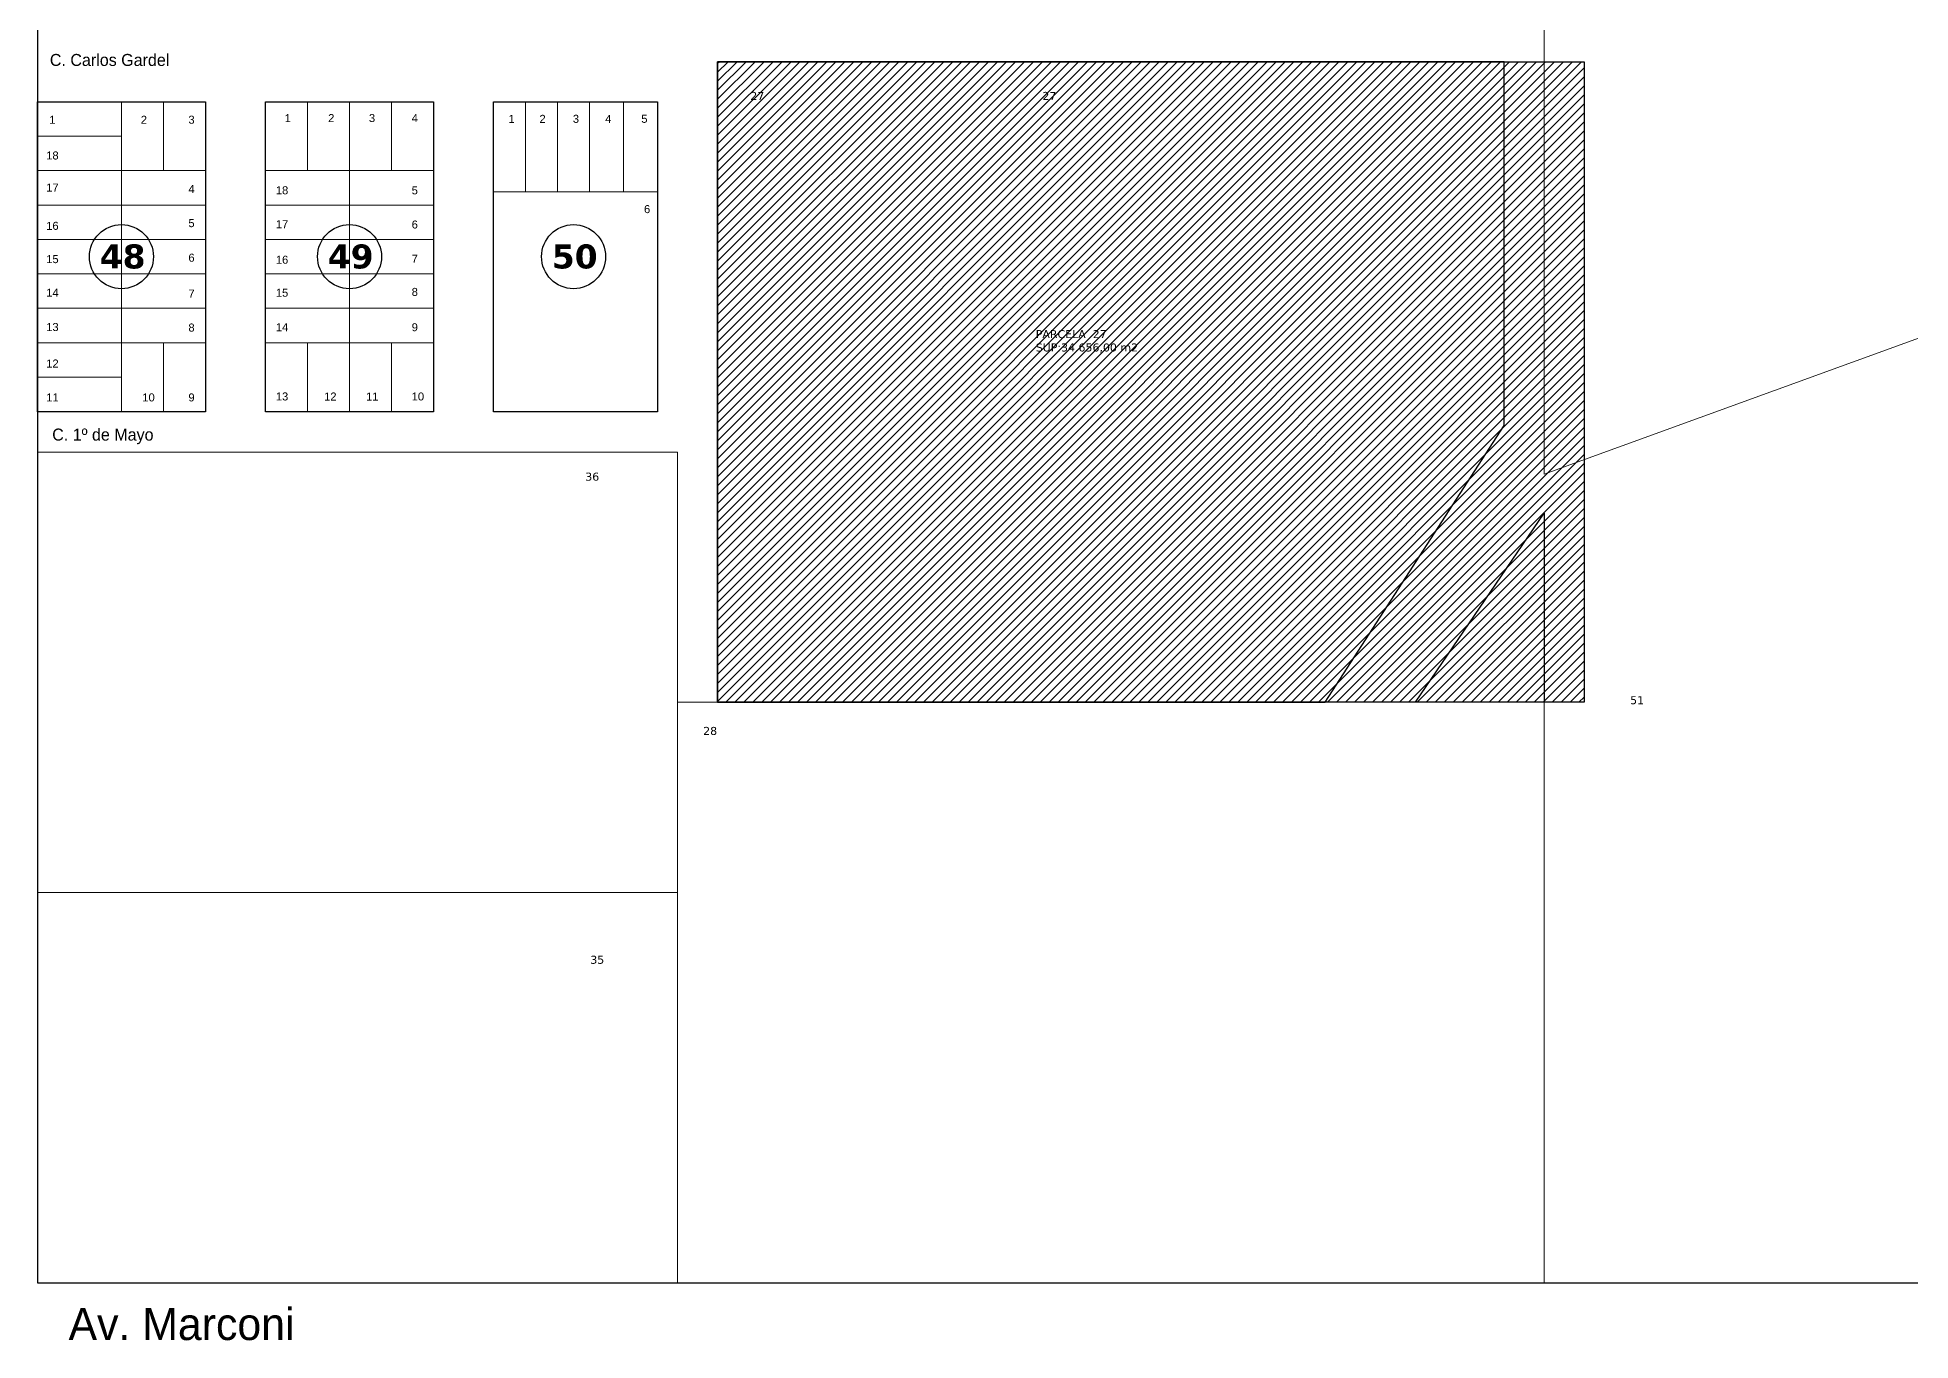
# Model space of a CAD drawing. Header units: millimetres. Extents: x 0 to 6558, y 60 to 10727.
# Drawn here: x 2200 to 2668.2, y 6400.7 to 6726.2 of the extents above; entities that cross this region are included whole.
import ezdxf

# ---------------------------------------------------------------- set-up
doc = ezdxf.new("R2010")
doc.units = ezdxf.units.MM
for name, color, linetype in [('0 NOMBRE DE CALLES', 255, 'Continuous'), ('0 N° DE MANZANA', 255, 'Continuous'), ('0 SIG - CHACRAS', 253, 'Continuous'), ('0 SIG - MANZANAS', 253, 'Continuous'), ('TERRENO MUNICIPAL', 10, 'Continuous')]:
    doc.layers.add(name, color=color, linetype=linetype)
doc.layers.add('0 N° DE PARCELA', color=255, linetype='Continuous', lineweight=25)
doc.layers.add('0 SIG - PARCELAS', color=252, linetype='Continuous', lineweight=18)
doc.styles.get("Standard").update_dxf_attribs({"font": 'arial.ttf'})
doc.styles.add('STYLE1', font='arial.ttf')

msp = doc.modelspace()

# ---------------------------------------------------------------- hatches: boundary and pattern name
at = {"layer": 'TERRENO MUNICIPAL'}
h = msp.add_hatch(dxfattribs=at)
h.set_pattern_fill('ANSI31', color=256, scale=0.5)
h.set_pattern_definition([(45, (-322.4474, 5693.1154), (-1.122532, 1.122532), [])])
h.paths.add_polyline_path([(2369.979, 6720.105), (2586.579, 6720.105), (2586.579, 6560.105), (2369.979, 6560.105)])

# ---------------------------------------------------------------- linework, layer by layer
at = {"layer": '0 N° DE MANZANA'}
for centre in [(2220.979, 6671.405), (2277.979, 6671.405), (2333.979, 6671.405)]:
    msp.add_circle(centre, 8, dxfattribs=at)
at = {"layer": '0 N° DE PARCELA'}
msp.add_line((2199.979, 6649.905), (2199.979, 6641.305), dxfattribs=at)
at = {"layer": '0 SIG - CHACRAS'}
msp.add_lwpolyline([(2199.979, 6415.105), (3179.979, 6415.105), (3179.979, 7395.105), (2199.979, 7395.105)], close=True, dxfattribs=at)
at = {"layer": '0 SIG - MANZANAS'}
for points in [[(2566.579, 6720.105), (2369.979, 6720.105), (2369.979, 6560.105), (2521.869, 6560.105), (2566.579, 6629.217), (2566.579, 6720.105)], [(2544.479, 6560.105), (2576.579, 6607.365), (2576.579, 6560.105), (2544.479, 6560.105)]]:
    msp.add_lwpolyline(points, dxfattribs=at)
for points in [[(2199.979, 6710.105), (2241.979, 6710.105), (2241.979, 6632.605), (2199.979, 6632.605)], [(2256.979, 6710.105), (2298.979, 6710.105), (2298.979, 6632.605), (2256.979, 6632.605)], [(2313.979, 6710.105), (2354.979, 6710.105), (2354.979, 6632.605), (2313.979, 6632.605)]]:
    msp.add_lwpolyline(points, close=True, dxfattribs=at)
at = {"layer": '0 SIG - PARCELAS'}
for points in [[(2576.579, 6617.105), (2673.179, 6652.105), (2673.179, 6827.085), (2576.579, 6827.085)], [(2199.979, 6710.105), (2220.979, 6710.105), (2220.979, 6701.505), (2199.979, 6701.505)], [(2220.979, 6692.905), (2231.479, 6692.905), (2231.479, 6710.105), (2220.979, 6710.105)], [(2231.479, 6710.105), (2241.979, 6710.105), (2241.979, 6692.905), (2231.479, 6692.905)], [(2267.479, 6710.105), (2256.979, 6710.105), (2256.979, 6692.905), (2267.479, 6692.905)], [(2267.479, 6692.905), (2277.979, 6692.905), (2277.979, 6710.105), (2267.479, 6710.105)], [(2277.979, 6710.105), (2288.479, 6710.105), (2288.479, 6692.905), (2277.979, 6692.905)], [(2288.479, 6692.905), (2298.979, 6692.905), (2298.979, 6710.105), (2288.479, 6710.105)], [(2321.979, 6687.605), (2313.979, 6687.605), (2313.979, 6710.105), (2321.979, 6710.105)], [(2321.979, 6687.605), (2329.979, 6687.605), (2329.979, 6710.105), (2321.979, 6710.105)], [(2329.979, 6710.105), (2337.979, 6710.105), (2337.979, 6687.605), (2329.979, 6687.605)], [(2337.979, 6687.605), (2346.479, 6687.605), (2346.479, 6710.105), (2337.979, 6710.105)], [(2346.479, 6710.105), (2354.979, 6710.105), (2354.979, 6687.605), (2346.479, 6687.605)], [(2220.979, 6701.505), (2199.979, 6701.505), (2199.979, 6692.905), (2220.979, 6692.905)], [(2220.979, 6684.305), (2199.979, 6684.305), (2199.979, 6692.905), (2220.979, 6692.905)], [(2241.979, 6692.905), (2220.979, 6692.905), (2220.979, 6684.305), (2241.979, 6684.305)], [(2256.979, 6692.905), (2277.979, 6692.905), (2277.979, 6684.305), (2256.979, 6684.305)], [(2277.979, 6684.305), (2298.979, 6684.305), (2298.979, 6692.905), (2277.979, 6692.905)], [(2354.979, 6687.605), (2313.979, 6687.605), (2313.979, 6632.605), (2354.979, 6632.605)], [(2199.979, 6684.305), (2220.979, 6684.305), (2220.979, 6675.705), (2199.979, 6675.705)], [(2220.979, 6675.705), (2241.979, 6675.705), (2241.979, 6684.305), (2220.979, 6684.305)], [(2256.979, 6684.305), (2277.979, 6684.305), (2277.979, 6675.705), (2256.979, 6675.705)], [(2298.979, 6684.305), (2277.979, 6684.305), (2277.979, 6675.705), (2298.979, 6675.705)], [(2220.979, 6667.105), (2199.979, 6667.105), (2199.979, 6675.705), (2220.979, 6675.705)], [(2241.979, 6675.705), (2220.979, 6675.705), (2220.979, 6667.105), (2241.979, 6667.105)], [(2256.979, 6675.705), (2277.979, 6675.705), (2277.979, 6667.105), (2256.979, 6667.105)], [(2277.979, 6667.105), (2298.979, 6667.105), (2298.979, 6675.705), (2277.979, 6675.705)], [(2199.979, 6667.105), (2220.979, 6667.105), (2220.979, 6658.505), (2199.979, 6658.505)], [(2220.979, 6658.505), (2241.979, 6658.505), (2241.979, 6667.105), (2220.979, 6667.105)], [(2277.979, 6658.505), (2256.979, 6658.505), (2256.979, 6667.105), (2277.979, 6667.105)], [(2298.979, 6667.105), (2277.979, 6667.105), (2277.979, 6658.505), (2298.979, 6658.505)], [(2220.979, 6649.905), (2199.979, 6649.905), (2199.979, 6658.505), (2220.979, 6658.505)], [(2241.979, 6658.505), (2220.979, 6658.505), (2220.979, 6649.905), (2241.979, 6649.905)], [(2256.979, 6658.505), (2277.979, 6658.505), (2277.979, 6649.905), (2256.979, 6649.905)], [(2277.979, 6649.905), (2298.979, 6649.905), (2298.979, 6658.505), (2277.979, 6658.505)], [(2199.979, 6649.905), (2220.979, 6649.905), (2220.979, 6641.305), (2199.979, 6641.305)], [(2220.979, 6649.905), (2231.479, 6649.905), (2231.479, 6632.605), (2220.979, 6632.605)], [(2231.479, 6632.605), (2241.979, 6632.605), (2241.979, 6649.905), (2231.479, 6649.905)], [(2256.979, 6649.905), (2267.479, 6649.905), (2267.479, 6632.605), (2256.979, 6632.605)], [(2267.479, 6632.605), (2277.979, 6632.605), (2277.979, 6649.905), (2267.479, 6649.905)], [(2277.979, 6649.905), (2288.479, 6649.905), (2288.479, 6632.605), (2277.979, 6632.605)], [(2288.479, 6632.605), (2298.979, 6632.605), (2298.979, 6649.905), (2288.479, 6649.905)], [(2220.979, 6641.305), (2199.979, 6641.305), (2199.979, 6632.605), (2220.979, 6632.605)], [(2199.979, 6622.605), (2359.979, 6622.605), (2359.979, 6512.605), (2199.979, 6512.605)], [(2359.979, 6415.105), (2576.579, 6415.105), (2576.579, 6560.105), (2359.979, 6560.105)], [(2199.979, 6415.105), (2359.979, 6415.105), (2359.979, 6512.605), (2199.979, 6512.605)]]:
    msp.add_lwpolyline(points, close=True, dxfattribs=at)
for points in [[(2566.579, 6720.105), (2369.979, 6720.105), (2369.979, 6560.105), (2521.869, 6560.105), (2566.579, 6629.217), (2566.579, 6720.105)], [(2544.479, 6560.105), (2576.579, 6560.105), (2576.579, 6607.365), (2544.479, 6560.105)]]:
    msp.add_lwpolyline(points, dxfattribs=at)
at = {"layer": 'TERRENO MUNICIPAL'}
msp.add_lwpolyline([(2369.979, 6720.105), (2586.579, 6720.105), (2586.579, 6560.105), (2369.979, 6560.105)], close=True, dxfattribs=at)

# ---------------------------------------------------------------- texts
at = {"layer": '0 NOMBRE DE CALLES', "color": 4, "linetype": 'Continuous', "char_height": 3, "width": 783.33333, "attachment_point": 4}
for s, insert in [('\\pt9.9999;{\\fBankGothic Lt BT|b0|i0|c0|p34;\\C256;C. Carlos Gardel}', (2203.075, 6720.522)), ('\\pt9.9999;{\\fBankGothic Lt BT|b0|i0|c0|p34;\\C256;C. 1º de Mayo}', (2203.669, 6626.506))]:
    msp.add_mtext(s, dxfattribs=dict(at, insert=insert))
at = {"layer": '0 NOMBRE DE CALLES', "insert": (2207.753, 6404.721), "char_height": 8, "width": 783.33333, "attachment_point": 4}
msp.add_mtext('\\pt20;{\\fBankGothic Lt BT|b0|i0|c0|p34;Av. Marconi}', dxfattribs=at)
at = {"layer": '0 N° DE MANZANA', "char_height": 6, "width": 338.88889, "attachment_point": 4}
for s, insert in [('{\\fVerdana|b1|i0|c0|p34;48}', (2215.544, 6671.405)), ('{\\fVerdana|b1|i0|c0|p34;49}', (2272.544, 6671.405)), ('{\\fVerdana|b1|i0|c0|p34;50}', (2328.544, 6671.405))]:
    msp.add_mtext(s, dxfattribs=dict(at, insert=insert))
at = {"layer": '0 N° DE PARCELA', "color": 7, "insert": (2378.172, 6711.556), "char_height": 2, "attachment_point": 4, "style": 'STYLE1'}
msp.add_mtext('\\pt8;{\\fVerdana|b0|i0|c0|p34;27}', dxfattribs=at)
at = {"layer": '0 N° DE PARCELA', "char_height": 2, "attachment_point": 4, "style": 'STYLE1'}
for s, insert in [('\\pt8;{\\fVerdana|b0|i0|c0|p34;27}', (2451.173, 6711.556)), ('1', (2202.93, 6705.599)), ('2', (2225.801, 6705.599)), ('3', (2237.711, 6705.599)), ('1', (2261.773, 6706.023)), ('2', (2272.629, 6706.023)), ('3', (2282.827, 6706.023)), ('4', (2293.519, 6706.023)), ('1', (2317.718, 6705.824)), ('2', (2325.463, 6705.824)), ('3', (2333.803, 6705.824)), ('4', (2341.888, 6705.824)), ('5', (2350.909, 6705.824)), ('{\\fArial|b0|i0|c161|p34;1}8', (2202.167, 6696.665)), ('{\\fArial|b0|i0|c161|p34;1}7', (2202.167, 6688.665)), ('4', (2237.711, 6688.298)), ('{\\fArial|b0|i0|c161|p34;1}8', (2259.563, 6687.974)), ('5', (2293.519, 6687.955)), ('6', (2351.598, 6683.263)), ('{\\fArial|b0|i0|c161|p34;1}6', (2202.167, 6679.09)), ('5', (2237.711, 6679.765)), ('{\\fArial|b0|i0|c161|p34;1}7', (2259.563, 6679.515)), ('6', (2293.519, 6679.42)), ('6', (2237.711, 6671.139)), ('7', (2293.519, 6670.889)), ('{\\fArial|b0|i0|c161|p34;1}5', (2202.167, 6670.775)), ('{\\fArial|b0|i0|c161|p34;1}6', (2259.563, 6670.623)), ('{\\fArial|b0|i0|c161|p34;1}4', (2202.167, 6662.412)), ('7', (2237.711, 6662.17)), ('{\\fArial|b0|i0|c161|p34;1}5', (2259.563, 6662.383)), ('8', (2293.519, 6662.586)), ('{\\fArial|b0|i0|c161|p34;1}3', (2202.167, 6653.807)), ('8', (2237.711, 6653.686)), ('{\\fArial|b0|i0|c161|p34;1}4', (2259.563, 6653.778)), ('9', (2293.519, 6653.759)), ('{\\fVerdana|b0|i0|c0|p34;PARCELA  27\\PSUP:34.656,00 m2  }', (2449.513, 6650.23)), ('{\\fArial|b0|i0|c161|p34;1}2', (2202.167, 6644.716)), ('11', (2202.167, 6636.232)), ('10', (2226.187, 6636.232)), ('9', (2237.711, 6636.232)), ('{\\fArial|b0|i0|c161|p34;1}3', (2259.563, 6636.471)), ('{\\fArial|b0|i0|c161|p34;1}2', (2271.631, 6636.471)), ('{\\fArial|b0|i0|c161|p34;1}1', (2282.117, 6636.471)), ('10', (2293.519, 6636.471)), ('\\pt8;{\\fVerdana|b0|i0|c0|p34;36}', (2336.909, 6616.428)), ('\\pt4;{\\fVerdana|b0|i0|c0|p34;51}', (2598.078, 6560.594)), ('\\pt8;{\\fVerdana|b0|i0|c0|p34;28}', (2366.38, 6552.915)), ('\\pt8;{\\fVerdana|b0|i0|c0|p34;35}', (2338.172, 6495.756))]:
    msp.add_mtext(s, dxfattribs=dict(at, insert=insert))

doc.saveas('drawing.dxf')
